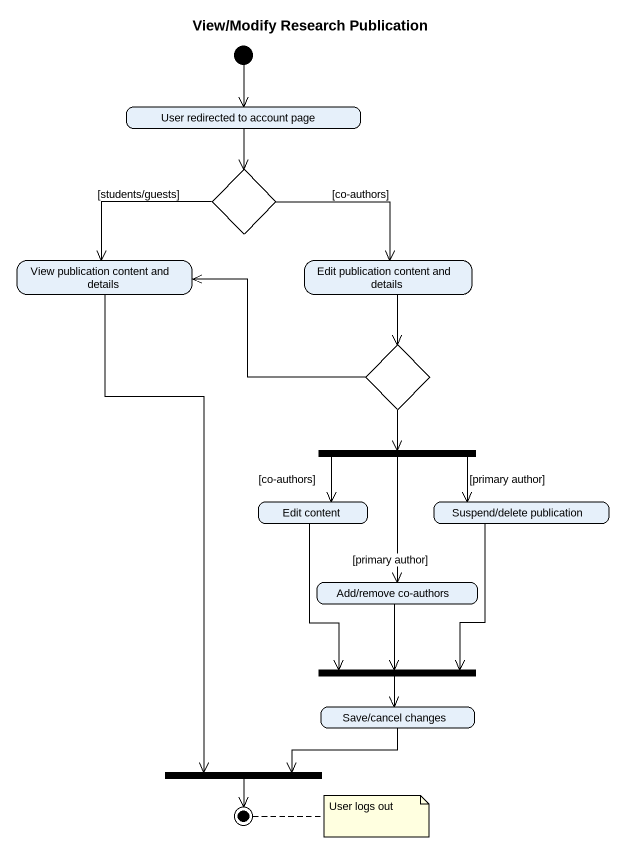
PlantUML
@startuml
title View/Modify Research Publication
hide empty description
state "User redirected to account page" as User_redirected_to_account
state choice1 <<choice>>
state "View publication content and details" as View_publication_content
state "Edit publication content and details" as Edit_publication_content
state choice2 <<choice>>
state fork1 <<fork>>
state "Edit content" as Edit_content
state "Suspend/delete publication" as Suspend_delete_publication
state "Add/remove co-authors" as Add_remove_co_authors
state fork2 <<join>>
state "Save/cancel changes" as Save_cancel_changes
state fork3 <<join>>
state final1 <<end>>
[*] --> User_redirected_to_account
User_redirected_to_account --> choice1
choice1 -left-> View_publication_content : [students/guests]
choice1 -right-> Edit_publication_content : [co-authors]
View_publication_content --> fork3
Edit_publication_content --> choice2
choice2 -left-> View_publication_content
choice2 --> fork1
fork1 --> Edit_content : [co-authors]
fork1 -right-> Suspend_delete_publication : [primary author]
fork1 --> Add_remove_co_authors : [primary author]
Edit_content --> fork2
Suspend_delete_publication --> fork2
Add_remove_co_authors --> fork2
fork2 --> Save_cancel_changes
Save_cancel_changes -left-> fork3
fork3 --> final1
note right of final1 : User logs out
@enduml
